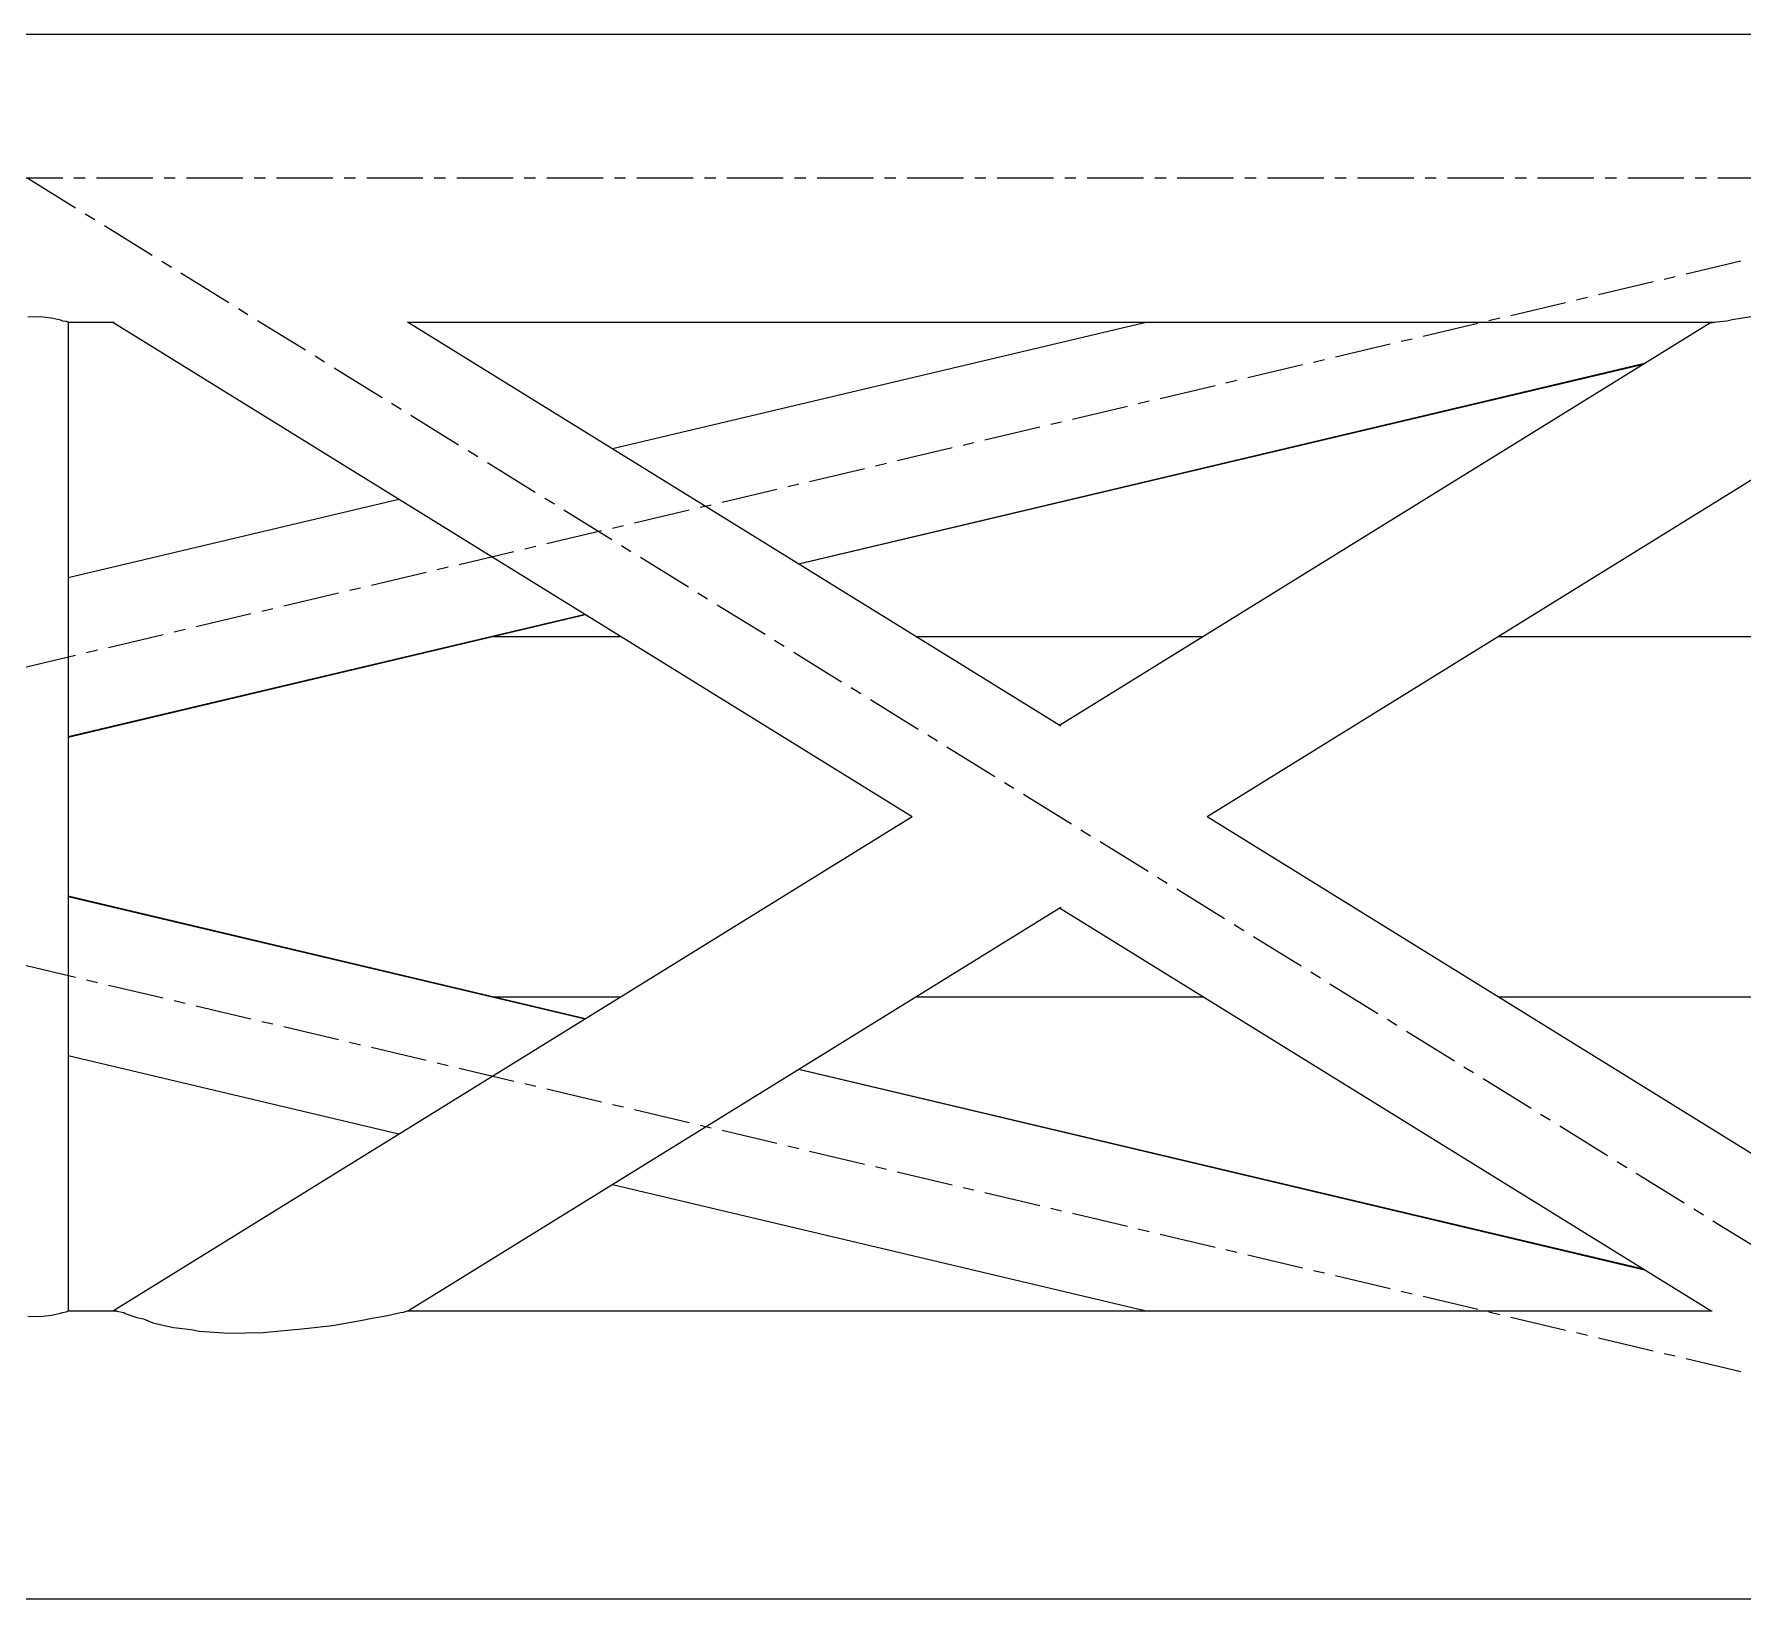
# Model space of a CAD drawing. Header units: millimetres. Extents: x 5143 to 30813, y 232 to 21408.
# Drawn here: x 24303.9 to 24544.8, y 10710 to 10930.6 of the extents above; entities that cross this region are included whole.
import ezdxf

# ---------------------------------------------------------------- set-up
doc = ezdxf.new("R2010")
doc.units = ezdxf.units.MM
doc.header["$LTSCALE"] = 0.25
doc.linetypes.add('CENTER', pattern=[50.8, 31.75, -6.35, 6.35, -6.35])
doc.linetypes.add('XKITLINE00', pattern=[0])

msp = doc.modelspace()

# ---------------------------------------------------------------- linework, layer by layer
at = {"color": 8, "linetype": 'XKITLINE00'}
for p, q in [((23581.46, 10930.57), (24815.89, 10930.57)), ((24302.96, 10890.74), (24304.72, 10890.75)), ((24304.72, 10890.75), (24306.31, 10890.6)), ((24306.31, 10890.6), (24307.57, 10890.32)), ((24307.57, 10890.32), (24307.86, 10890.18)), ((24307.86, 10890.18), (24308.38, 10890.1)), ((24308.38, 10890.1), (24308.66, 10889.96)), ((24308.66, 10890.06), (24308.66, 10750.49)), ((24308.66, 10889.97), (24315.14, 10889.97)), ((24308.66, 10889.96), (24308.66, 10750.59)), ((24314.97, 10889.97), (24427.65, 10820.27)), ((24356.49, 10890.03), (24448.62, 10833.04)), ((24356.58, 10889.97), (24540.8, 10889.97)), ((24385.39, 10872.15), (24460.67, 10889.97)), ((24448.45, 10833.14), (24540.25, 10889.93)), ((24469.26, 10820.27), (24581.86, 10889.93)), ((24540.25, 10889.93), (24540.41, 10889.97)), ((24540.25, 10889.93), (24540.33, 10889.87)), ((24540.33, 10889.87), (24541.09, 10890.04)), ((24541.09, 10890.04), (24542.54, 10890.18)), ((24542.54, 10890.18), (24543.28, 10890.36)), ((24543.28, 10890.36), (24546.81, 10890.93)), ((24411.63, 10855.92), (24530.94, 10884.17)), ((24411.7, 10855.88), (24530.77, 10884.07)), ((24308.66, 10853.98), (24355.3, 10865.03)), ((24308.66, 10831.54), (24381.54, 10848.8)), ((24308.66, 10831.48), (24381.61, 10848.75)), ((24368.62, 10845.67), (24386.59, 10845.67)), ((24428.2, 10845.67), (24468.71, 10845.67)), ((24510.32, 10845.67), (24551, 10845.67)), ((24315.05, 10750.62), (24427.65, 10820.27)), ((24469.26, 10820.27), (24582.02, 10750.52)), ((24308.66, 10809.07), (24381.61, 10791.8)), ((24308.66, 10809.01), (24381.54, 10791.75)), ((24356.66, 10750.62), (24448.62, 10807.51)), ((24448.45, 10807.41), (24540.33, 10750.57)), ((24368.62, 10794.87), (24386.59, 10794.87)), ((24428.2, 10794.87), (24468.71, 10794.87)), ((24510.32, 10794.87), (24551, 10794.87)), ((24308.66, 10786.56), (24355.3, 10775.52)), ((24411.63, 10784.63), (24530.94, 10756.38)), ((24411.7, 10784.67), (24530.77, 10756.48)), ((24385.39, 10768.4), (24460.67, 10750.57)), ((24306.31, 10749.95), (24307.57, 10750.23)), ((24307.57, 10750.23), (24307.86, 10750.36)), ((24307.86, 10750.36), (24308.38, 10750.44)), ((24308.38, 10750.44), (24308.66, 10750.59)), ((24308.66, 10750.57), (24315.45, 10750.57)), ((24315.05, 10750.62), (24315.3, 10750.67)), ((24315.05, 10750.62), (24315.05, 10750.57)), ((24315.3, 10750.67), (24315.54, 10750.51)), ((24315.54, 10750.51), (24316.51, 10750.36)), ((24316.51, 10750.36), (24316.69, 10750.19)), ((24316.69, 10750.19), (24318.36, 10749.62)), ((24353.7, 10749.9), (24355.54, 10750.36)), ((24355.54, 10750.36), (24355.94, 10750.41)), ((24355.94, 10750.41), (24356.66, 10750.62)), ((24356.5, 10750.57), (24540.49, 10750.57)), ((24302.96, 10749.81), (24304.72, 10749.8)), ((24304.72, 10749.8), (24306.31, 10749.95)), ((24318.36, 10749.62), (24319.27, 10749.44)), ((24319.27, 10749.44), (24320.58, 10748.89)), ((24320.58, 10748.89), (24323.53, 10748.23)), ((24323.53, 10748.23), (24325.98, 10747.94)), ((24325.98, 10747.94), (24327.15, 10747.72)), ((24327.15, 10747.72), (24331.33, 10747.43)), ((24336.1, 10747.53), (24340.58, 10747.94)), ((24340.58, 10747.94), (24341.19, 10747.98)), ((24341.19, 10747.98), (24345.95, 10748.53)), ((24345.95, 10748.53), (24350.38, 10749.3)), ((24350.38, 10749.3), (24350.99, 10749.44)), ((24350.99, 10749.44), (24353.7, 10749.9)), ((24331.33, 10747.43), (24336.1, 10747.53)), ((23581.46, 10709.97), (24815.89, 10709.97))]:
    msp.add_line(p, q, dxfattribs=at)
at = {"color": 8, "linetype": 'CENTER'}
for p, q in [((24815.89, 10910.27), (23430, 10910.27)), ((24593.95, 10910.27), (24245.48, 10827.77)), ((24302.96, 10910.27), (24593.95, 10730.27)), ((24593.95, 10730.27), (24245.48, 10812.77))]:
    msp.add_line(p, q, dxfattribs=at)

doc.saveas('drawing.dxf')
